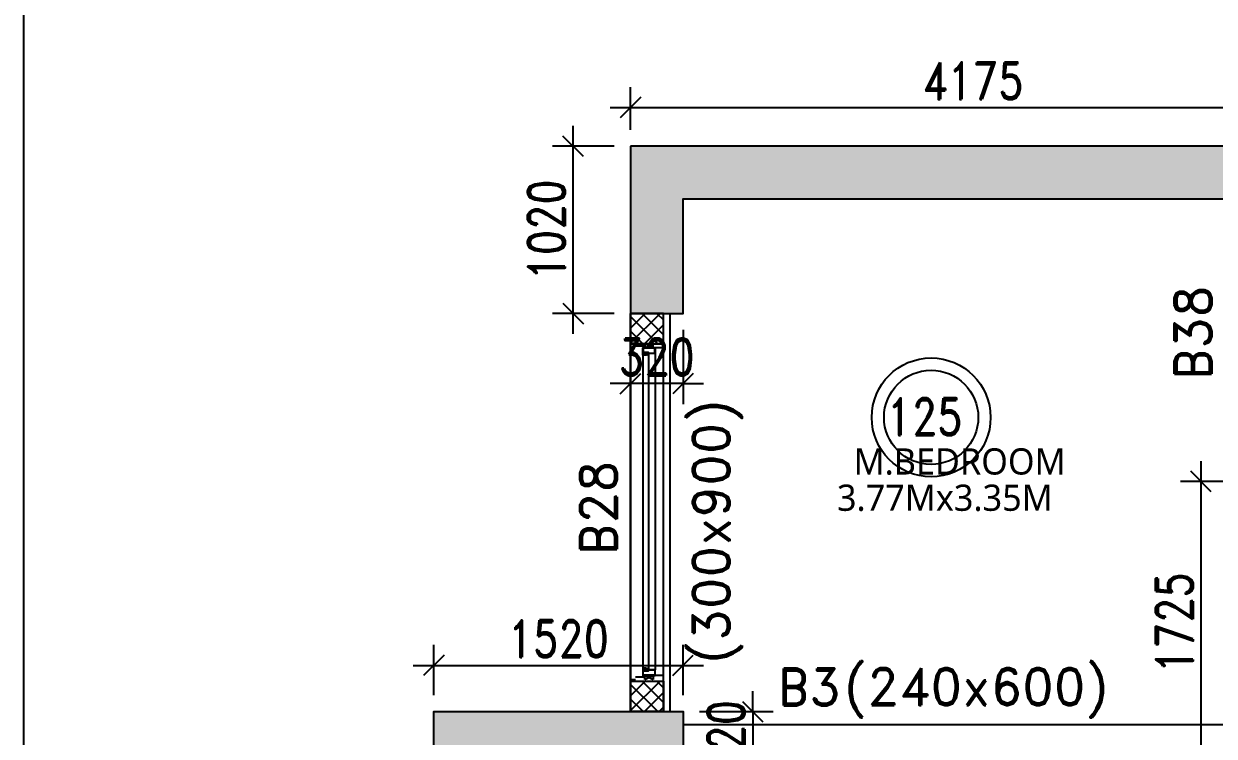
# Model space of a CAD drawing. Header units: millimetres. Extents: x 2061841 to 105821645, y -77612 to 48520811.
# Drawn here: x 105731241 to 105738499, y 48448272 to 48452619 of the extents above; entities that cross this region are included whole.
import ezdxf

# ---------------------------------------------------------------- set-up
doc = ezdxf.new("R2010")
doc.units = ezdxf.units.MM
doc.header["$LTSCALE"] = 10
doc.header["$MEASUREMENT"] = 0
doc.linetypes.add('$0$HIDDEN', pattern=[0.375, 0.25, -0.125])
for name, color, linetype in [('A-ANNO-LABL', 140, 'Continuous'), ('A-GLAZ-FRAM', 74, 'Continuous'), ('A-WALL', 3, 'Continuous'), ('A-WALL-CILL', 140, 'Continuous'), ('A-WALL-FNSH', 8, 'Continuous'), ('A-WALL-PATT', 54, 'Continuous'), ('AS-COLS', 2, 'Continuous'), ('S-BEAM', 4, 'Continuous'), ('S-BEAMNO.', 4, 'Continuous'), ('S-OPENING', 6, 'Continuous'), ('S-slab thk.', 2, 'Continuous')]:
    doc.layers.add(name, color=color, linetype=linetype)
doc.layers.add('A-FIRE DOOR', color=1, linetype='Continuous', true_color=0xff0000)
doc.layers.add('S-STRCOL HATCH', color=33, linetype='Continuous', lineweight=9)
doc.styles.add('200', font='romand.shx', dxfattribs={"width": 0.8, "height": 225})
doc.styles.add('Lucida SU', font='l_10646.ttf')
doc.styles.add('RD', font='romand.shx', dxfattribs={"width": 0.9, "height": 225})
doc.dimstyles.new('GR1', dxfattribs={"dimtxt": 225, "dimasz": 125, "dimexe": 125, "dimexo": 100, "dimgap": 50, "dimtad": 1, "dimdec": 0, "dimzin": 3, "dimdsep": 46, "dimtxsty": '200', "dimblk1": 'OBLIQUE', "dimblk2": 'OBLIQUE', "dimsah": 1, "dimcen": 0.0625, "dimdle": 125, "dimclrd": 3, "dimclre": 3, "dimclrt": 2, "dimadec": 0, "dimazin": 0, "dimtfac": 1, "dimtdec": 0, "dimtix": 1, "dimtmove": 0, "dimatfit": 3, "dimfxl": 1, "dimtolj": 1, "dimtzin": 0, "dimarcsym": 0})
pattern_1 = [(135, (101911631.5, 48122568.903), (-44.9012806, -44.9012806), []), (225, (101911631.5, 48122568.903), (44.9012806, -44.9012806), [])]

# ---------------------------------------------------------------- blocks, each defined once
blk = doc.blocks.new('Win clip')
for points in [[(14, 1.1), (14, 9), (17.6, 9), (17.6, 7.8), (18.8, 7.8), (18.8, 9), (20, 9), (20, 10.2), (0, 10.2), (0, 0), (3.4, 0), (3.4, -1.2), (2, -1.2), (2, -2.4), (4.6, -2.4), (4.6, 0), (16.8, 0), (16.8, -1.2), (15.4, -1.2), (15.4, -2.4), (18, -2.4), (18, 1.1)], [(1.2, 9), (12.7, 9), (12.7, 1.1), (1.2, 1.1)]]:
    blk.add_lwpolyline(points, close=True)
at = {"layer": 'Defpoints'}
blk.add_line((28, 2.7), (22, 2.7), dxfattribs=at)
blk = doc.blocks.new('*U672')
at = {"color": 251}
for p, q in [((0, 87.6), (25, 87.6)), ((25, 87.6), (0, 37.6)), ((0, 87.6), (25, 37.6)), ((2050, 87.6), (2025, 87.6)), ((2025, 87.6), (2050, 37.6)), ((2050, 87.6), (2025, 37.6)), ((25, 37.6), (0, 37.6)), ((2025, 37.6), (2050, 37.6))]:
    blk.add_line(p, q, dxfattribs=at)
for p, q in [((70.2, 100.1), (1990, 100.1)), ((60, 25.1), (1990, 25.1)), ((70.4, 65.4), (1990.2, 65.4))]:
    blk.add_line(p, q)
for points in [[(62.5, 70.1), (62.5, 66.6), (55, 66.6), (55, 85.3), (58.8, 85.3), (58.8, 83.6), (60, 83.6), (60, 88.4), (58.8, 88.4), (58.8, 86.7), (55, 86.7), (55, 98.8), (58.8, 98.8), (58.8, 97.1), (60, 97.1), (60, 100.1), (25, 100.1), (25, 25.1), (60, 25.1), (60, 65.4), (70, 65.4), (70, 70.1)], [(1987.5, 70.1), (1987.5, 66.6), (1995, 66.6), (1995, 85.3), (1991.2, 85.3), (1991.2, 83.6), (1990, 83.6), (1990, 88.4), (1991.2, 88.4), (1991.2, 86.7), (1995, 86.7), (1995, 98.8), (1991.2, 98.8), (1991.2, 97.1), (1990, 97.1), (1990, 100.1), (2025, 100.1), (2025, 25.1), (1990, 25.1), (1990, 65.4), (1980, 65.4), (1980, 70.1)], [(69, 69.1), (67.8, 69.1), (67.8, 70.1), (70, 70.1), (67.8, 70.1), (67.8, 69.1), (69, 69.1), (69, 66.6), (63.5, 66.6), (63.5, 69.1)], [(1981, 69.1), (1982.2, 69.1), (1982.2, 70.1), (1980, 70.1), (1982.2, 70.1), (1982.2, 69.1), (1981, 69.1), (1981, 66.6), (1986.5, 66.6), (1986.5, 69.1)]]:
    blk.add_lwpolyline(points)
for points in [[(58.8, 26.3), (26.2, 26.3), (26.2, 98.9), (53.8, 98.9), (53.8, 65.4), (58.8, 65.4)], [(64.7, 80.1), (64.7, 79.1), (63.5, 79.1), (64.7, 79.1), (64.7, 80.1), (62.5, 80.1)], [(1985.3, 80.1), (1985.3, 79.1), (1986.5, 79.1), (1985.3, 79.1), (1985.3, 80.1), (1987.5, 80.1)], [(1991.2, 26.3), (2023.8, 26.3), (2023.8, 98.9), (1996.2, 98.9), (1996.2, 65.4), (1991.2, 65.4)]]:
    blk.add_lwpolyline(points, close=True)
at = {"layer": 'A-WALL-CILL'}
blk.add_line((2025, -25), (25, -25), dxfattribs=at)
blk.add_lwpolyline([(0, 145.1), (0, 175.1), (2050, 175.1), (2050, 145.1)], dxfattribs=at)
at = {"layer": 'A-WALL-FNSH'}
for p, q in [((14.8, 87.6), (14.8, 145.1)), ((2035.2, 87.6), (2035.2, 145.1)), ((25, -25), (25, 35.1)), ((2025, -25), (2025, 35.1))]:
    blk.add_line(p, q, dxfattribs=at)
at = {"rotation": 270}
blk.add_blockref('Win clip', (60, 100.1), dxfattribs=at)
at = {"xscale": -1, "rotation": 90}
blk.add_blockref('Win clip', (1990, 100.1), dxfattribs=at)
blk = doc.blocks.new('_Oblique')
at = {"color": 0, "linetype": 'ByBlock', "lineweight": -2}
blk.add_line((-0.5, -0.5), (0.5, 0.5), dxfattribs=at)
blk = doc.blocks.new('*D1041')
at = {"layer": 'AS-COLS', "color": 3, "lineweight": -2, "transparency": 16777216}
for p, q in [((102972684.8, 48546436.3), (102972684.8, 48546561.3)), ((102972360.4, 48546436.3), (102972809.8, 48546436.3)), ((102972684.8, 48546436.3), (102972684.8, 48546116.3)), ((102972360.4, 48546116.3), (102972809.8, 48546116.3)), ((102972684.8, 48546116.3), (102972684.8, 48545991.3))]:
    blk.add_line(p, q, dxfattribs=at)
at = {"layer": 'Defpoints', "color": 0, "transparency": 16777216}
for p in [(102972260.4, 48546436.3), (102972260.4, 48546116.3), (102972684.8, 48546116.3)]:
    blk.add_point(p, dxfattribs=at)
at = {"layer": 'AS-COLS', "color": 3, "lineweight": -2, "transparency": 16777216, "xscale": 125, "yscale": 125, "zscale": 125}
for p, rotation in [((102972684.8, 48546436.3), 270), ((102972684.8, 48546116.3), 90)]:
    blk.add_blockref('_Oblique', p, dxfattribs=dict(at, rotation=rotation))
at = {"layer": 'AS-COLS', "color": 2, "transparency": 16777216, "insert": (102972522.3, 48546276.3), "char_height": 225, "attachment_point": 5, "rotation": 90, "style": '200'}
blk.add_mtext('\\A1;320', dxfattribs=at)
blk = doc.blocks.new('*D1042')
at = {"layer": 'AS-COLS', "color": 3, "lineweight": -2, "transparency": 16777216}
for p, q in [((102970740.4, 48546536.3), (102970740.4, 48546843.8)), ((102972260.4, 48546536.3), (102972260.4, 48546843.8)), ((102970615.4, 48546718.8), (102972385.4, 48546718.8))]:
    blk.add_line(p, q, dxfattribs=at)
at = {"layer": 'Defpoints', "color": 0, "transparency": 16777216}
for p in [(102972260.4, 48546718.8), (102970740.4, 48546436.3), (102972260.4, 48546436.3)]:
    blk.add_point(p, dxfattribs=at)
at = {"layer": 'AS-COLS', "color": 3, "lineweight": -2, "transparency": 16777216, "xscale": 125, "yscale": 125, "zscale": 125, "rotation": 180}
blk.add_blockref('_Oblique', (102970740.4, 48546718.8), dxfattribs=at)
at = {"layer": 'AS-COLS', "color": 3, "lineweight": -2, "transparency": 16777216, "xscale": 125, "yscale": 125, "zscale": 125}
blk.add_blockref('_Oblique', (102972260.4, 48546718.8), dxfattribs=at)
at = {"layer": 'AS-COLS', "color": 2, "transparency": 16777216, "insert": (102971500.4, 48546881.3), "char_height": 225, "attachment_point": 5, "style": '200'}
blk.add_mtext('\\A1;1520', dxfattribs=at)
blk = doc.blocks.new('*D1043')
at = {"layer": 'AS-COLS', "color": 3, "lineweight": -2, "transparency": 16777216}
for p, q in [((102971940.4, 48548766.1), (102971940.4, 48548313)), ((102972260.4, 48548766.1), (102972260.4, 48548313)), ((102971940.4, 48548438), (102971815.4, 48548438)), ((102972260.4, 48548438), (102971940.4, 48548438)), ((102972260.4, 48548438), (102972385.4, 48548438))]:
    blk.add_line(p, q, dxfattribs=at)
at = {"layer": 'Defpoints', "color": 0, "transparency": 16777216}
for p in [(102971940.4, 48548866.1), (102972260.4, 48548866.1), (102971940.4, 48548438)]:
    blk.add_point(p, dxfattribs=at)
at = {"layer": 'AS-COLS', "color": 3, "lineweight": -2, "transparency": 16777216, "xscale": 125, "yscale": 125, "zscale": 125}
blk.add_blockref('_Oblique', (102971940.4, 48548438), dxfattribs=at)
at = {"layer": 'AS-COLS', "color": 3, "lineweight": -2, "transparency": 16777216, "xscale": 125, "yscale": 125, "zscale": 125, "rotation": 180}
blk.add_blockref('_Oblique', (102972260.4, 48548438), dxfattribs=at)
at = {"layer": 'AS-COLS', "color": 2, "transparency": 16777216, "insert": (102972100.4, 48548600.5), "char_height": 225, "attachment_point": 5, "style": '200'}
blk.add_mtext('\\A1;320', dxfattribs=at)
blk = doc.blocks.new('*D1044')
at = {"layer": 'AS-COLS', "color": 3, "lineweight": -2, "transparency": 16777216}
for p, q in [((102971589.9, 48548741.1), (102971589.9, 48550011.3)), ((102971840.4, 48549886.3), (102971464.9, 48549886.3)), ((102971840.4, 48548866.1), (102971464.9, 48548866.1))]:
    blk.add_line(p, q, dxfattribs=at)
at = {"layer": 'Defpoints', "color": 0, "transparency": 16777216}
for p in [(102971589.9, 48549886.3), (102971940.4, 48549886.3), (102971940.4, 48548866.1)]:
    blk.add_point(p, dxfattribs=at)
at = {"layer": 'AS-COLS', "color": 3, "lineweight": -2, "transparency": 16777216, "xscale": 125, "yscale": 125, "zscale": 125}
for p, rotation in [((102971589.9, 48549886.3), 90), ((102971589.9, 48548866.1), 270)]:
    blk.add_blockref('_Oblique', p, dxfattribs=dict(at, rotation=rotation))
at = {"layer": 'AS-COLS', "color": 2, "transparency": 16777216, "insert": (102971427.4, 48549376.2), "char_height": 225, "attachment_point": 5, "rotation": 90, "style": '200'}
blk.add_mtext('\\A1;1020', dxfattribs=at)
blk = doc.blocks.new('*D1045')
at = {"layer": 'AS-COLS', "color": 3, "lineweight": -2, "transparency": 16777216}
for p, q in [((102971940.4, 48549986.3), (102971940.4, 48550247.8)), ((102976115.4, 48549986.3), (102976115.4, 48550247.8)), ((102971815.4, 48550122.8), (102976240.4, 48550122.8))]:
    blk.add_line(p, q, dxfattribs=at)
at = {"layer": 'Defpoints', "color": 0, "transparency": 16777216}
for p in [(102976115.4, 48550122.8), (102971940.4, 48549886.3), (102976115.4, 48549886.3)]:
    blk.add_point(p, dxfattribs=at)
at = {"layer": 'AS-COLS', "color": 3, "lineweight": -2, "transparency": 16777216, "xscale": 125, "yscale": 125, "zscale": 125, "rotation": 180}
blk.add_blockref('_Oblique', (102971940.4, 48550122.8), dxfattribs=at)
at = {"layer": 'AS-COLS', "color": 3, "lineweight": -2, "transparency": 16777216, "xscale": 125, "yscale": 125, "zscale": 125}
blk.add_blockref('_Oblique', (102976115.4, 48550122.8), dxfattribs=at)
at = {"layer": 'AS-COLS', "color": 2, "transparency": 16777216, "insert": (102974027.9, 48550285.3), "char_height": 225, "attachment_point": 5, "style": '200'}
blk.add_mtext('\\A1;4175', dxfattribs=at)
blk = doc.blocks.new('*D1050')
at = {"layer": 'AS-COLS', "color": 3, "lineweight": -2, "transparency": 16777216}
for p, q in [((102975418.3, 48545990.9), (102975418.3, 48547965.7)), ((102975695.4, 48547840.7), (102975293.3, 48547840.7)), ((102975695.4, 48546115.9), (102975293.3, 48546115.9))]:
    blk.add_line(p, q, dxfattribs=at)
at = {"layer": 'Defpoints', "color": 0, "transparency": 16777216}
for p in [(102975418.3, 48547840.7), (102975795.4, 48547840.7), (102975795.4, 48546115.9)]:
    blk.add_point(p, dxfattribs=at)
at = {"layer": 'AS-COLS', "color": 3, "lineweight": -2, "transparency": 16777216, "xscale": 125, "yscale": 125, "zscale": 125}
for p, rotation in [((102975418.3, 48547840.7), 90), ((102975418.3, 48546115.9), 270)]:
    blk.add_blockref('_Oblique', p, dxfattribs=dict(at, rotation=rotation))
at = {"layer": 'AS-COLS', "color": 2, "transparency": 16777216, "insert": (102975255.8, 48546978.3), "char_height": 225, "attachment_point": 5, "rotation": 90, "style": '200'}
blk.add_mtext('\\A1;1725', dxfattribs=at)
blk = doc.blocks.new('TOWER-A TYPICAL FLOOR FRAMING PLAN N')
at = {"layer": 'A-WALL-PATT'}
h = blk.add_hatch(dxfattribs=at)
h.set_pattern_fill('ANSI37', color=8, scale=20, angle=90)
h.set_pattern_definition(pattern_1)
h.paths.add_polyline_path([(102971940.4, 48548681.7), (102972140.4, 48548681.7), (102972140.4, 48548866.7), (102971940.4, 48548866.7), (102971940.4, 48548681.7)])
h = blk.add_hatch(dxfattribs=at)
h.set_pattern_fill('ANSI37', color=8, scale=20, angle=90)
h.set_pattern_definition(pattern_1)
h.paths.add_polyline_path([(102971940.4, 48546621.9), (102972140.4, 48546621.9), (102972140.4, 48546436.3), (102971940.4, 48546436.3), (102971940.4, 48546621.9)])
at = {"layer": 'S-STRCOL HATCH'}
h = blk.add_hatch(color=256, dxfattribs=at)
h.dxf.hatch_style = 1
h.paths.add_polyline_path([(102971940.4, 48549887), (102971940.4, 48548866.9), (102972260.4, 48548866.9), (102972260.4, 48549567), (102976115.4, 48549567), (102976115.4, 48549887)])
h = blk.add_hatch(color=256, dxfattribs=at)
h.dxf.hatch_style = 1
h.paths.add_polyline_path([(102970740.4, 48546116.3), (102970740.4, 48546436.3), (102972260.4, 48546436.3), (102972260.4, 48546116.3)])
at = {"layer": 'A-FIRE DOOR'}
blk.add_lwpolyline([(102968241.2, 48553234.4), (103017317, 48553234.4), (103017317, 48519249.1), (102968241.2, 48519249.1)], close=True, dxfattribs=at)
at = {"layer": 'A-WALL', "color": 8}
for p, q in [((102971940.4, 48546436.3, 0), (102971940.4, 48548866.1, 0)), ((102972140.4, 48546436.3, 0), (102972140.4, 48548866.1, 0)), ((102971940.4, 48548682.1, 0), (102972140.4, 48548682.7)), ((102971940.4, 48546621.9, 0), (102972140.4, 48546621.3))]:
    blk.add_line(p, q, dxfattribs=at)
at = {"layer": 'A-WALL', "color": 8, "elevation": 0}
for points in [[(102971940.4, 48548681.7), (102972140.4, 48548681.7), (102972140.4, 48548866.7), (102971940.4, 48548866.7)], [(102971940.4, 48546621.9), (102972140.4, 48546621.9), (102972140.4, 48546436.3), (102971940.4, 48546436.3)]]:
    blk.add_lwpolyline(points, close=True, dxfattribs=at)
at = {"layer": 'AS-COLS', "color": 1}
for points in [[(102971940.4, 48549886.3), (102971940.4, 48548866.1), (102972260.4, 48548866.1), (102972260.4, 48549566.3), (102976115.4, 48549566.3), (102976115.4, 48549886.3)], [(102970740.4, 48546116.3), (102970740.4, 48546436.3), (102972260.4, 48546436.3), (102972260.4, 48546116.3)]]:
    blk.add_lwpolyline(points, close=True, dxfattribs=at)
at = {"layer": 'S-BEAM'}
blk.add_line((102971940.4, 48548866.1, 0), (102971939.9, 48546436.3, 0), dxfattribs=at)
at = {"layer": 'S-BEAM', "linetype": '$0$HIDDEN'}
for p, q in [((102972180.4, 48548866.1, 0), (102972179.9, 48546436.3, 0)), ((102975795.4, 48546356.3), (102972260.4, 48546356.3))]:
    blk.add_line(p, q, dxfattribs=at)
at = {"layer": 'S-slab thk.'}
for radius in [362.3, 287.3]:
    blk.add_circle((102973772.7, 48548232, 0), radius, dxfattribs=at)
at = {"layer": 'A-GLAZ-FRAM', "color": 252, "xscale": -1, "rotation": 89.99681499126461}
blk.add_blockref('*U672', (102972115.5, 48548682.1, 0), dxfattribs=at)
at = {"layer": 'A-ANNO-LABL', "color": 252, "style": 'Lucida SU'}
for s, p in [('M.BEDROOM', (102973300, 48547883.1, 207.4)), ('3.77Mx3.35M', (102973198.7, 48547661.7, 207.4))]:
    blk.add_text(s, height=160, dxfattribs=at).set_placement(p)
at = {"layer": 'S-BEAMNO.', "color": 4, "style": 'RD'}
for s, rotation, p in [('B38', 90.00028, (102975482.2, 48548458.1)), ('B28', 90.00028, (102971857.1, 48547389.5, 0)), ('B3', 0.00028, (102972836.1, 48546473.5))]:
    blk.add_text(s, height=225, rotation=rotation, dxfattribs=at).set_placement(p)
at = {"layer": 'S-BEAMNO.', "color": 2, "style": 'RD'}
for s, rotation, p in [('(300x900)', 90.00028, (102972544.2, 48546734.2, 0)), ('(240x600)', 0.00028, (102973248.1, 48546476.1, 0))]:
    blk.add_text(s, height=225, rotation=rotation, dxfattribs=at).set_placement(p)
at = {"layer": 'S-slab thk.', "style": 'RD', "width": 0.8}
blk.add_text('125', height=225, rotation=0.00028, dxfattribs=at).set_placement((102973501.3, 48548123.2, 0))
at = {"layer": 'AS-COLS', "color": 6}
for base, p1, p2, picture, middle in [((102976115.4, 48550122.8), (102971940.4, 48549886.3), (102976115.4, 48549886.3), '*D1045', (102974027.9, 48550285.3)), ((102971940.4, 48548438), (102972260.4, 48548866.1), (102971940.4, 48548866.1), '*D1043', (102972100.4, 48548600.5)), ((102972260.4, 48546718.8), (102970740.4, 48546436.3), (102972260.4, 48546436.3), '*D1042', (102971500.4, 48546881.3))]:
    dim = blk.add_linear_dim(base=base, p1=p1, p2=p2, dimstyle='GR1', dxfattribs=at)
    dim.commit()
    dim.dimension.update_dxf_attribs({"geometry": picture, "text_midpoint": middle})
for base, p1, p2, picture, middle in [((102971589.9, 48549886.3), (102971940.4, 48548866.1), (102971940.4, 48549886.3), '*D1044', (102971427.4, 48549376.2)), ((102975418.3, 48547840.7), (102975795.4, 48546115.9), (102975795.4, 48547840.7), '*D1050', (102975255.8, 48546978.3)), ((102972684.8, 48546116.3), (102972260.4, 48546436.3), (102972260.4, 48546116.3), '*D1041', (102972522.3, 48546276.3))]:
    dim = blk.add_linear_dim(base=base, p1=p1, p2=p2, angle=90, dimstyle='GR1', dxfattribs=at)
    dim.commit()
    dim.dimension.update_dxf_attribs({"geometry": picture, "text_midpoint": middle})

msp = doc.modelspace()

# ---------------------------------------------------------------- block references
at = {"layer": 'S-OPENING'}
msp.add_blockref('TOWER-A TYPICAL FLOOR FRAMING PLAN N', (2763000.3, -98014.7), dxfattribs=at)

doc.saveas('drawing.dxf')
